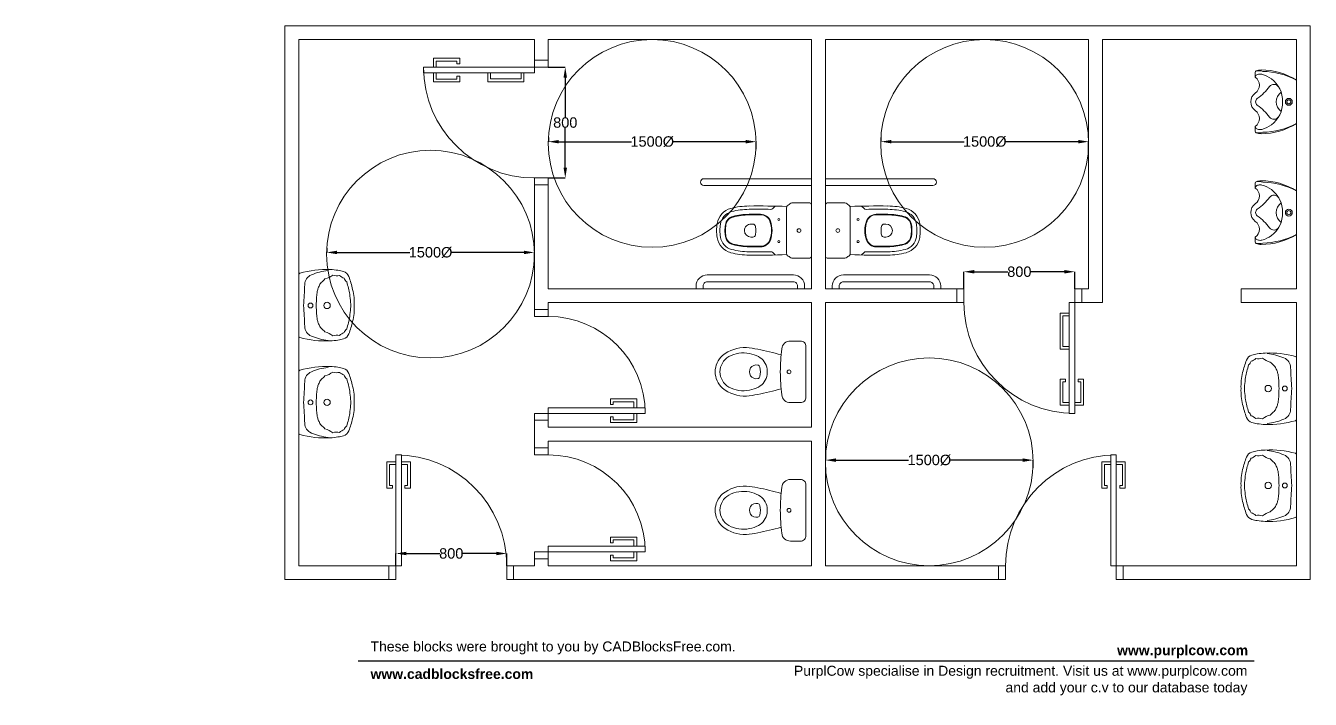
# Model space of a CAD drawing. Header units: millimetres. Extents: x -4017 to 59953, y -688 to 66564.
# Drawn here: x -4017 to 5255, y 521 to 5386 of the extents above; entities that cross this region are included whole.
import ezdxf

# ---------------------------------------------------------------- set-up
doc = ezdxf.new("R2010")
doc.units = ezdxf.units.MM
doc.linetypes.add('ACAD_ISO02W100', pattern=[15, 12, -3])
doc.layers.add('www.cadblocksfree.com', color=7, linetype='Continuous', lineweight=5)
doc.styles.get("Standard").update_dxf_attribs({"font": 'arial.ttf'})
doc.dimstyles.new('carpinteria', dxfattribs={"dimtxt": 0.025, "dimasz": 0.025, "dimexe": 0, "dimexo": 0, "dimgap": 0, "dimtad": 0, "dimtih": 1, "dimtoh": 1, "dimzin": 1, "dimdsep": 46, "dimtxsty": 'Standard', "dimblk": 'OPEN90', "dimcen": 2.5, "dimclrd": 1, "dimclre": 251, "dimclrt": 2, "dimadec": 0, "dimazin": 0, "dimtfac": 1, "dimtmove": 1, "dimatfit": 1, "dimldrblk": 'OPEN90', "dimfxl": 1, "dimarcsym": 0})

# ---------------------------------------------------------------- blocks, each defined once
blk = doc.blocks.new('A$C2CD672AE')
at = {"linetype": 'Continuous', "lineweight": 0, "const_width": 0.0014, "flags": 128}
blk.add_lwpolyline([(-1, 13), (0, 13)], dxfattribs=at)
at = {"layer": 'www.cadblocksfree.com', "lineweight": 25}
blk.add_lwpolyline([(3019, 364), (11161, 364)], dxfattribs=at)
at = {"char_height": 90.73, "width": 8626.08}
for s, insert, attachment_point in [('{\\C152;\\c12599574;These blocks were brought to you by CADBlocksFree.com.}', (3132, 539), 1), ('{\\fArial|b1|i0|c0|p34;\\C7;www.purplcow.com}', (9916, 505), 1), ('{\\fArial|b1|i0|c0|p34;\\C7;www.cadblocksfree.com}', (3132, 289), 1), ('{\\C202;PurplCow specialise in Design recruitment. Visit us at www.purplcow.com\\Pand add your c.v to our database today\\C152;\\c12599574; }', (11100, 318), 3)]:
    blk.add_mtext(s, dxfattribs=dict(at, insert=insert, attachment_point=attachment_point))
blk = doc.blocks.new('AD-SANI1')
for p, q in [((0, 0), (-0.1863, 0)), ((0, 0), (0.1863, 0)), ((0.3246, -0.7763), (0.3246, 0)), ((0.3746, -0.7763), (0.3746, 0)), ((-0.2, -0.0182), (-0.2, -0.141)), ((0.2, -0.0182), (0.2, -0.141)), ((-0.164, -0.18), (0, -0.18)), ((0.164, -0.18), (0, -0.18)), ((0.3246, -0.1158), (0.3246, -0.1158)), ((-0.1589, -0.279), (-0.1764, -0.2615)), ((0.1589, -0.279), (0.1764, -0.2615)), ((-0.047, -0.437), (-0.047, -0.4243)), ((0.047, -0.437), (0.047, -0.4243))]:
    blk.add_line(p, q)
for points in [[(-0.3204, -0.13, 0.414214), (-0.4004, -0.05), (-0.4204, -0.05)], [(-0.3704, -0.13, 0.414214), (-0.4004, -0.1), (-0.4204, -0.1)], [(-0.3704, -0.13), (-0.3704, -0.7528, -0.414214), (-0.4004, -0.7828), (-0.4204, -0.7828)], [(-0.3204, -0.13), (-0.3204, -0.7528, -0.414214), (-0.4004, -0.8328), (-0.4204, -0.8328)]]:
    blk.add_lwpolyline(points, format="xyb")
for centre, radius in [((0, -0.09), 0.0135), ((0, -0.09), 0.0135), ((-0.08, -0.236), 0.0075), ((0.08, -0.236), 0.0075)]:
    blk.add_circle(centre, radius)
for centre, radius, start, end in [((-0.1863, -0.008), 0.008, 89.99997, 114.78849), ((0.1863, -0.008), 0.008, 65.21151, 90.00003), ((-0.18, -0.0182), 0.02, 119.01686, 180), ((0.18, -0.0182), 0.02, 360, 60.98314), ((-0.181, -0.141), 0.019, 180, 235.06276), ((-0.1976, -0.1648), 0.01, 16.21522, 55.06276), ((-0.164, -0.155), 0.025, 196.21522, 270), ((5.3223, -0.383), 5.5, 177.86383, 180.70946), ((0.164, -0.155), 0.025, 270, 343.78478), ((-5.3223, -0.383), 5.5, 359.29054, 2.13617), ((0.1976, -0.1648), 0.01, 124.93724, 163.78478), ((0.181, -0.141), 0.019, 304.93724, 0), ((-0.173, -0.2931), 0.02, 359.06363, 45), ((5.3223, -0.383), 5.476, 179.06363, 180.70946), ((-0.0427, -0.3675), 0.075, 109.98399, 179.8352), ((5.3223, -0.383), 5.44, 179.8352, 180.70946), ((-0.0427, -0.3675), 0.071, 109.98399, 179.8352), ((5.3223, -0.383), 5.436, 179.8352, 180.70946), ((0, -0.485), 0.2, 90, 109.98399), ((0, -0.485), 0.196, 90, 109.98399), ((0, -0.485), 0.2, 70.01601, 90), ((0, -0.485), 0.196, 70.01601, 90), ((0.0427, -0.3675), 0.071, 0.1648, 70.01601), ((0.0427, -0.3675), 0.075, 0.1648, 70.01601), ((-5.3223, -0.383), 5.436, 359.29054, 0.1648), ((-5.3223, -0.383), 5.44, 359.29054, 0.1648), ((0.173, -0.2931), 0.02, 135, 180.93637), ((-5.3223, -0.383), 5.476, 359.29054, 0.93637), ((0.3726, -0.4442), 0.55, 180.70946, 194.53949), ((0.3726, -0.4442), 0.526, 180.70946, 194.53949), ((0.3726, -0.4442), 0.49, 180.70946, 194.53949), ((0.3726, -0.4442), 0.486, 180.70946, 194.53949), ((-0.027, -0.4243), 0.02, 99.71515, 180), ((0, -0.437), 0.047, 180, 270), ((0, -0.582), 0.18, 90, 99.71515), ((0, -0.582), 0.18, 80.28485, 90), ((0, -0.437), 0.047, 270, 0), ((0.027, -0.4243), 0.02, 0, 80.28485), ((-0.3726, -0.4442), 0.486, 345.46051, 359.29054), ((-0.3726, -0.4442), 0.49, 345.46051, 359.29054), ((-0.3726, -0.4442), 0.526, 345.46051, 359.29054), ((-0.3726, -0.4442), 0.55, 345.46051, 359.29054), ((-0.03, -0.5487), 0.134, 194.53948, 261.18382), ((-0.03, -0.5487), 0.11, 194.53948, 261.18382), ((-0.03, -0.5487), 0.074, 194.53948, 261.18382), ((-0.03, -0.5487), 0.07, 194.53948, 261.18382), ((0, -0.355), 0.27, 261.18382, 270), ((0, -0.355), 0.266, 261.18382, 270), ((0, -0.355), 0.266, 270, 278.81618), ((0, -0.355), 0.27, 270, 278.81618), ((0.03, -0.5487), 0.07, 278.81618, 345.46052), ((0.03, -0.5487), 0.074, 278.81618, 345.46052), ((0.03, -0.5487), 0.11, 278.81618, 345.46052), ((0.03, -0.5487), 0.134, 278.81618, 345.46052), ((0, -0.355), 0.33, 261.18382, 270), ((0, -0.355), 0.306, 261.18382, 270), ((0, -0.355), 0.306, 270, 278.81618), ((0, -0.355), 0.33, 270, 278.81618), ((0.3496, -0.7763), 0.025, 180, 0)]:
    blk.add_arc(centre, radius, start, end)
blk = doc.blocks.new('1VI-IN')
for points in [[(-0.1661, -0.2151, 0.029649), (0, -0.225, 0.029649), (0.1661, -0.2151, 0.379899), (0.2225, -0.1516), (0.2225, -0.08, 0.414214), (0.1825, -0.04), (0, -0.04), (-0.1825, -0.04, 0.414214), (-0.2225, -0.08), (-0.2225, -0.1516, 0.379899)], [(0.0196, -0.3211, 0.027242), (0, -0.32, 0.027242), (-0.0196, -0.3211, 0.250976), (-0.1096, -0.3828, 0.068976), (-0.1326, -0.4475, 0.179639), (-0.1097, -0.5961, 0.272087), (0, -0.6606, 0.272087), (0.1097, -0.5961, 0.179639), (0.1326, -0.4475, 0.068976), (0.1096, -0.3828, 0.250976)], [(-0.0344, -0.3728, 0.283637), (-0.0489, -0.388, 1.233806), (0.0489, -0.388, 0.283637), (0.0344, -0.3728, 0.129065)]]:
    blk.add_lwpolyline(points, format="xyb", close=True)
blk.add_lwpolyline([(-0.1224, -0.2197, 0.017322), (-0.163, -0.388, 0.034533), (-0.175, -0.4699, 0.180901), (-0.1181, -0.643, 0.210568), (0, -0.695, 0.210568), (0.1181, -0.643, 0.180901), (0.175, -0.4699, 0.034533), (0.163, -0.388, 0.017322), (0.1224, -0.2197, 0.017322)], format="xyb")
blk.add_circle((0, -0.162), 0.0135)
blk = doc.blocks.new('*D20')
at = {"layer": 'Defpoints', "color": 0, "ltscale": 0.09, "transparency": 16777216}
for p in [(-1345.1, 1485.8), (-545.1, 1573.8), (-545.1, 1485.8)]:
    blk.add_point(p, dxfattribs=at)
at = {"layer": 'www.cadblocksfree.com', "color": 251, "linetype": 'ACAD_ISO02W100', "lineweight": -2, "ltscale": 0.09, "transparency": 16777216}
for p, q in [((-1345.1, 1485.8), (-1345.1, 1573.8)), ((-545.1, 1485.8), (-545.1, 1573.8))]:
    blk.add_line(p, q, dxfattribs=at)
at = {"layer": 'www.cadblocksfree.com', "lineweight": -2, "ltscale": 0.09, "transparency": 16777216}
for p, q in [((-1270.1, 1573.8), (-1027.8, 1573.8)), ((-620.1, 1573.8), (-862.3, 1573.8))]:
    blk.add_line(p, q, dxfattribs=at)
at = {"layer": 'www.cadblocksfree.com', "ltscale": 0.09, "transparency": 16777216}
for points in [[(-1270.1, 1586.3), (-1270.1, 1561.3), (-1345.1, 1573.8)], [(-620.1, 1586.3), (-620.1, 1561.3), (-545.1, 1573.8)]]:
    blk.add_solid(points, dxfattribs=at)
at = {"layer": 'www.cadblocksfree.com', "lineweight": 9, "ltscale": 0.09, "transparency": 16777216, "insert": (-945.1, 1573.8), "char_height": 75, "attachment_point": 5}
blk.add_mtext('800', dxfattribs=at)
blk = doc.blocks.new('_Open90')
at = {"color": 0, "linetype": 'ByBlock', "lineweight": -2}
for p, q in [((0, 0), (-1, 0)), ((-0.5, 0.5), (0, 0)), ((0, 0), (-0.5, -0.5))]:
    blk.add_line(p, q, dxfattribs=at)
blk = doc.blocks.new('*D21')
at = {"layer": 'Defpoints', "color": 0, "ltscale": 0.09, "transparency": 16777216}
for p in [(-1345.1, 1485.8), (-545.1, 1573.8), (-545.1, 1485.8)]:
    blk.add_point(p, dxfattribs=at)
at = {"layer": 'www.cadblocksfree.com', "color": 251, "linetype": 'ACAD_ISO02W100', "lineweight": -2, "ltscale": 0.09, "transparency": 16777216}
for p, q in [((-1345.1, 1485.8), (-1345.1, 1573.8)), ((-545.1, 1485.8), (-545.1, 1573.8))]:
    blk.add_line(p, q, dxfattribs=at)
at = {"layer": 'www.cadblocksfree.com', "lineweight": -2, "ltscale": 0.09, "transparency": 16777216}
for p, q in [((-1270.1, 1573.8), (-1027.8, 1573.8)), ((-620.1, 1573.8), (-862.3, 1573.8))]:
    blk.add_line(p, q, dxfattribs=at)
at = {"layer": 'www.cadblocksfree.com', "ltscale": 0.09, "transparency": 16777216}
for points in [[(-1270.1, 1586.3), (-1270.1, 1561.3), (-1345.1, 1573.8)], [(-620.1, 1586.3), (-620.1, 1561.3), (-545.1, 1573.8)]]:
    blk.add_solid(points, dxfattribs=at)
at = {"layer": 'www.cadblocksfree.com', "lineweight": 9, "ltscale": 0.09, "transparency": 16777216, "insert": (-945.1, 1573.8), "char_height": 75, "attachment_point": 5}
blk.add_mtext('800', dxfattribs=at)
blk = doc.blocks.new('*D14')
at = {"layer": 'Defpoints', "color": 0, "ltscale": 0.09, "transparency": 16777216}
for p in [(-245.1, 5085.8), (-122.3, 5085.8), (-245.1, 4285.8)]:
    blk.add_point(p, dxfattribs=at)
at = {"layer": 'www.cadblocksfree.com', "color": 251, "linetype": 'ACAD_ISO02W100', "lineweight": -2, "ltscale": 0.09, "transparency": 16777216}
for p, q in [((-245.1, 5085.8), (-122.3, 5085.8)), ((-245.1, 4285.8), (-122.3, 4285.8))]:
    blk.add_line(p, q, dxfattribs=at)
at = {"layer": 'www.cadblocksfree.com', "lineweight": -2, "ltscale": 0.09, "transparency": 16777216}
for p, q in [((-122.3, 5010.8), (-122.3, 4724.1)), ((-122.3, 4360.8), (-122.3, 4647.5))]:
    blk.add_line(p, q, dxfattribs=at)
at = {"layer": 'www.cadblocksfree.com', "ltscale": 0.09, "transparency": 16777216}
for points in [[(-134.8, 5010.8), (-109.8, 5010.8), (-122.3, 5085.8)], [(-134.8, 4360.8), (-109.8, 4360.8), (-122.3, 4285.8)]]:
    blk.add_solid(points, dxfattribs=at)
at = {"layer": 'www.cadblocksfree.com', "lineweight": 9, "ltscale": 0.09, "transparency": 16777216, "insert": (-122.3, 4685.8), "char_height": 75, "attachment_point": 5}
blk.add_mtext('800', dxfattribs=at)
blk = doc.blocks.new('*D15')
at = {"layer": 'Defpoints', "color": 0, "ltscale": 0.09, "transparency": 16777216}
for p in [(2754.9, 3608.6), (2754.9, 3485.8), (3554.9, 3485.8)]:
    blk.add_point(p, dxfattribs=at)
at = {"layer": 'www.cadblocksfree.com', "color": 251, "linetype": 'ACAD_ISO02W100', "lineweight": -2, "ltscale": 0.09, "transparency": 16777216}
for p, q in [((2754.9, 3485.8), (2754.9, 3608.6)), ((3554.9, 3485.8), (3554.9, 3608.6))]:
    blk.add_line(p, q, dxfattribs=at)
at = {"layer": 'www.cadblocksfree.com', "lineweight": -2, "ltscale": 0.09, "transparency": 16777216}
for p, q in [((2829.9, 3608.6), (3072.2, 3608.6)), ((3479.9, 3608.6), (3237.7, 3608.6))]:
    blk.add_line(p, q, dxfattribs=at)
at = {"layer": 'www.cadblocksfree.com', "ltscale": 0.09, "transparency": 16777216}
for points in [[(2829.9, 3621.1), (2829.9, 3596.1), (2754.9, 3608.6)], [(3479.9, 3621.1), (3479.9, 3596.1), (3554.9, 3608.6)]]:
    blk.add_solid(points, dxfattribs=at)
at = {"layer": 'www.cadblocksfree.com', "lineweight": 9, "ltscale": 0.09, "transparency": 16777216, "insert": (3154.9, 3608.6), "char_height": 75, "attachment_point": 5}
blk.add_mtext('800', dxfattribs=at)
blk = doc.blocks.new('*D16')
at = {"layer": 'Defpoints', "color": 0, "ltscale": 0.09, "transparency": 16777216}
for p in [(-1843.9, 3777.9), (-1843.9, 3748), (-345.1, 3693.6)]:
    blk.add_point(p, dxfattribs=at)
at = {"layer": 'www.cadblocksfree.com', "color": 251, "linetype": 'ACAD_ISO02W100', "lineweight": -2, "ltscale": 0.09, "transparency": 16777216}
for p, q in [((-1843.9, 3777.9), (-1843.9, 3748)), ((-345.1, 3693.6), (-345.1, 3748))]:
    blk.add_line(p, q, dxfattribs=at)
at = {"layer": 'www.cadblocksfree.com', "lineweight": -2, "ltscale": 0.09, "transparency": 16777216}
for p, q in [((-1768.9, 3748), (-1244.1, 3748)), ((-420.1, 3748), (-944.8, 3748))]:
    blk.add_line(p, q, dxfattribs=at)
at = {"layer": 'www.cadblocksfree.com', "ltscale": 0.09, "transparency": 16777216}
for points in [[(-1768.9, 3760.5), (-1768.9, 3735.5), (-1843.9, 3748)], [(-420.1, 3760.5), (-420.1, 3735.5), (-345.1, 3748)]]:
    blk.add_solid(points, dxfattribs=at)
at = {"layer": 'www.cadblocksfree.com', "lineweight": 9, "ltscale": 0.09, "transparency": 16777216, "insert": (-1094.5, 3748), "char_height": 75, "attachment_point": 5}
blk.add_mtext('1500%%c', dxfattribs=at)
blk = doc.blocks.new('*D17')
at = {"layer": 'Defpoints', "color": 0, "ltscale": 0.09, "transparency": 16777216}
for p in [(-243.9, 4577.9), (-243.9, 4548), (1254.9, 4493.6)]:
    blk.add_point(p, dxfattribs=at)
at = {"layer": 'www.cadblocksfree.com', "color": 251, "linetype": 'ACAD_ISO02W100', "lineweight": -2, "ltscale": 0.09, "transparency": 16777216}
for p, q in [((-243.9, 4577.9), (-243.9, 4548)), ((1254.9, 4493.6), (1254.9, 4548))]:
    blk.add_line(p, q, dxfattribs=at)
at = {"layer": 'www.cadblocksfree.com', "lineweight": -2, "ltscale": 0.09, "transparency": 16777216}
for p, q in [((-168.9, 4548), (355.9, 4548)), ((1179.9, 4548), (655.2, 4548))]:
    blk.add_line(p, q, dxfattribs=at)
at = {"layer": 'www.cadblocksfree.com', "ltscale": 0.09, "transparency": 16777216}
for points in [[(-168.9, 4560.5), (-168.9, 4535.5), (-243.9, 4548)], [(1179.9, 4560.5), (1179.9, 4535.5), (1254.9, 4548)]]:
    blk.add_solid(points, dxfattribs=at)
at = {"layer": 'www.cadblocksfree.com', "lineweight": 9, "ltscale": 0.09, "transparency": 16777216, "insert": (505.5, 4548), "char_height": 75, "attachment_point": 5}
blk.add_mtext('1500%%c', dxfattribs=at)
blk = doc.blocks.new('*D18')
at = {"layer": 'Defpoints', "color": 0, "ltscale": 0.09, "transparency": 16777216}
for p in [(2156.1, 4577.9), (2156.1, 4548), (3654.9, 4493.6)]:
    blk.add_point(p, dxfattribs=at)
at = {"layer": 'www.cadblocksfree.com', "color": 251, "linetype": 'ACAD_ISO02W100', "lineweight": -2, "ltscale": 0.09, "transparency": 16777216}
for p, q in [((2156.1, 4577.9), (2156.1, 4548)), ((3654.9, 4493.6), (3654.9, 4548))]:
    blk.add_line(p, q, dxfattribs=at)
at = {"layer": 'www.cadblocksfree.com', "lineweight": -2, "ltscale": 0.09, "transparency": 16777216}
for p, q in [((2231.1, 4548), (2755.9, 4548)), ((3579.9, 4548), (3055.2, 4548))]:
    blk.add_line(p, q, dxfattribs=at)
at = {"layer": 'www.cadblocksfree.com', "ltscale": 0.09, "transparency": 16777216}
for points in [[(2231.1, 4560.5), (2231.1, 4535.5), (2156.1, 4548)], [(3579.9, 4560.5), (3579.9, 4535.5), (3654.9, 4548)]]:
    blk.add_solid(points, dxfattribs=at)
at = {"layer": 'www.cadblocksfree.com', "lineweight": 9, "ltscale": 0.09, "transparency": 16777216, "insert": (2905.5, 4548), "char_height": 75, "attachment_point": 5}
blk.add_mtext('1500%%c', dxfattribs=at)
blk = doc.blocks.new('*D19')
at = {"layer": 'Defpoints', "color": 0, "ltscale": 0.09, "transparency": 16777216}
for p in [(1756.1, 2277.9), (1756.1, 2248), (3254.9, 2193.6)]:
    blk.add_point(p, dxfattribs=at)
at = {"layer": 'www.cadblocksfree.com', "color": 251, "linetype": 'ACAD_ISO02W100', "lineweight": -2, "ltscale": 0.09, "transparency": 16777216}
for p, q in [((1756.1, 2277.9), (1756.1, 2248)), ((3254.9, 2193.6), (3254.9, 2248))]:
    blk.add_line(p, q, dxfattribs=at)
at = {"layer": 'www.cadblocksfree.com', "lineweight": -2, "ltscale": 0.09, "transparency": 16777216}
for p, q in [((1831.1, 2248), (2355.9, 2248)), ((3179.9, 2248), (2655.2, 2248))]:
    blk.add_line(p, q, dxfattribs=at)
at = {"layer": 'www.cadblocksfree.com', "ltscale": 0.09, "transparency": 16777216}
for points in [[(1831.1, 2260.5), (1831.1, 2235.5), (1756.1, 2248)], [(3179.9, 2260.5), (3179.9, 2235.5), (3254.9, 2248)]]:
    blk.add_solid(points, dxfattribs=at)
at = {"layer": 'www.cadblocksfree.com', "lineweight": 9, "ltscale": 0.09, "transparency": 16777216, "insert": (2505.5, 2248), "char_height": 75, "attachment_point": 5}
blk.add_mtext('1500%%c', dxfattribs=at)

msp = doc.modelspace()

# ---------------------------------------------------------------- linework, layer by layer
at = {"layer": 'www.cadblocksfree.com', "lineweight": 9}
for p, q in [((-2145.1, 5385.8), (5254.9, 5385.8)), ((-2145.1, 1385.8), (-2145.1, 5385.8)), ((5254.9, 1385.8), (5254.9, 5385.8)), ((-2045.1, 5285.8), (-2045.1, 1485.8)), ((-2045.1, 5285.8), (-345.1, 5285.8)), ((-345.1, 5135.8), (-345.1, 5285.8)), ((-245.1, 5285.8), (1654.9, 5285.8)), ((-245.1, 5135.8), (-245.1, 5285.8)), ((1654.9, 5285.8), (1654.9, 3485.8)), ((1754.9, 5285.8), (1754.9, 3485.8)), ((3654.9, 5285.8), (1754.9, 5285.8)), ((1826.9, 5285.8), (2051.9, 5285.8)), ((3654.9, 3485.8), (3654.9, 5285.8)), ((5154.9, 5285.8), (3754.9, 5285.8)), ((3754.9, 3385.8), (3754.9, 5285.8)), ((5154.9, 5285.8), (5154.9, 3485.8)), ((-345.1, 5135.8), (-245.1, 5135.8)), ((-681.1, 4980.9), (-681.1, 5045.9)), ((-661.1, 5045.9), (-661.1, 5000.9)), ((-441.2, 5000.9), (-441.2, 5045.9)), ((-421.1, 5045.9), (-421.1, 4980.9)), ((-681.1, 4980.9), (-421.1, 4980.9)), ((-661.1, 5000.9), (-441.2, 5000.9)), ((-345.1, 3335.8), (-345.1, 4235.8)), ((-245.1, 4235.8), (-345.1, 4235.8)), ((-245.1, 3485.8), (-245.1, 4235.8)), ((-245.1, 3485.8), (1654.9, 3485.8)), ((2704.9, 3485.8), (1754.9, 3485.8)), ((2704.9, 3485.8), (2704.9, 3385.8)), ((3604.9, 3385.8), (3604.9, 3485.8)), ((3654.9, 3485.8), (3604.9, 3485.8)), ((4754.9, 3485.8), (5154.9, 3485.8)), ((4754.9, 3385.8), (4754.9, 3485.8)), ((-245.1, 3385.8), (1654.9, 3385.8)), ((-245.1, 3385.8), (-245.1, 3335.8)), ((1654.9, 3385.8), (1654.9, 2485.8)), ((1754.9, 3385.8), (1754.9, 1485.8)), ((2704.9, 3385.8), (1754.9, 3385.8)), ((3754.9, 3385.8), (3604.9, 3385.8)), ((5154.9, 3385.8), (4754.9, 3385.8)), ((5154.9, 3385.8), (5154.9, 1485.8)), ((-345.1, 3335.8), (-245.1, 3335.8)), ((3450, 3049.7), (3450, 3309.7)), ((3515, 3309.7), (3450, 3309.7)), ((3470, 3069.7), (3470, 3289.7)), ((3470, 3289.7), (3515, 3289.7)), ((3515, 3069.7), (3470, 3069.7)), ((3450, 3049.7), (3515, 3049.7)), ((-345.1, 2535.8), (-345.1, 2335.8)), ((-245.1, 2535.8), (-345.1, 2535.8)), ((-245.1, 2535.8), (-245.1, 2485.8)), ((-245.1, 2485.8), (1654.9, 2485.8)), ((-345.1, 2335.8), (-245.1, 2335.8)), ((-245.1, 2385.8), (1654.9, 2385.8)), ((-245.1, 2385.8), (-245.1, 2335.8)), ((1654.9, 2385.8), (1654.9, 1485.8)), ((-1345.1, 1535.8), (-1345.1, 1760.8)), ((3854.9, 1535.8), (3854.9, 1760.8)), ((-2045.1, 1485.8), (-1395.1, 1485.8)), ((-1395.1, 1485.8), (-1395.1, 1385.8)), ((-495.1, 1485.8), (-345.1, 1485.8)), ((-495.1, 1385.8), (-495.1, 1485.8)), ((-245.1, 1535.8), (-345.1, 1535.8)), ((-345.1, 1535.8), (-345.1, 1485.8)), ((-245.1, 1535.8), (-245.1, 1485.8)), ((-245.1, 1485.8), (1654.9, 1485.8)), ((3004.9, 1485.8), (1754.9, 1485.8)), ((3004.9, 1385.8), (3004.9, 1485.8)), ((5154.9, 1485.8), (3904.9, 1485.8)), ((3904.9, 1485.8), (3904.9, 1385.8)), ((-2145.1, 1385.8), (-1395.1, 1385.8)), ((-495.1, 1385.8), (3004.9, 1385.8)), ((5254.9, 1385.8), (3904.9, 1385.8))]:
    msp.add_line(p, q, dxfattribs=at)
for points in [[(-1054, 5085.1), (-1054, 5130.1), (-904, 5130.1), (-904, 5110.1), (-884, 5110.1), (-884, 5150.1), (-1074, 5150.1), (-1074, 5085.1)], [(-245.1, 5135.8), (-245.1, 5085.8), (-345.1, 5085.8), (-345.1, 5135.8)], [(-1054, 5045.1), (-1054, 5000.1), (-904, 5000.1), (-904, 5020.1), (-884, 5020.1), (-884, 4980.1), (-1074, 4980.1), (-1074, 5045.1)], [(-245.1, 4235.8), (-245.1, 4285.8), (-345.1, 4285.8), (-345.1, 4235.8)], [(2704.9, 3485.8), (2754.9, 3485.8), (2754.9, 3385.8), (2704.9, 3385.8)], [(3604.9, 3485.8), (3554.9, 3485.8), (3554.9, 3385.8), (3604.9, 3385.8)], [(-345.1, 3335.8), (-345.1, 3285.8), (-245.1, 3285.8), (-245.1, 3335.8)], [(3513.4, 2664), (3468.4, 2664), (3468.4, 2814), (3488.4, 2814), (3488.4, 2834), (3448.4, 2834), (3448.4, 2644), (3513.4, 2644)], [(3553.4, 2664), (3598.4, 2664), (3598.4, 2814), (3578.4, 2814), (3578.4, 2834), (3618.4, 2834), (3618.4, 2644), (3553.4, 2644)], [(373.3, 2625.2), (373.3, 2670.2), (223.3, 2670.2), (223.3, 2650.2), (203.3, 2650.2), (203.3, 2690.2), (393.3, 2690.2), (393.3, 2625.2)], [(-345.1, 2535.8), (-345.1, 2585.8), (-245.1, 2585.8), (-245.1, 2535.8)], [(373.3, 2585.2), (373.3, 2540.2), (223.3, 2540.2), (223.3, 2560.2), (203.3, 2560.2), (203.3, 2520.2), (393.3, 2520.2), (393.3, 2585.2)], [(-345.1, 2335.8), (-345.1, 2285.8), (-245.1, 2285.8), (-245.1, 2335.8)], [(-1345.1, 2215.8), (-1390.1, 2215.8), (-1390.1, 2065.8), (-1370.1, 2065.8), (-1370.1, 2045.8), (-1410.1, 2045.8), (-1410.1, 2235.8), (-1345.1, 2235.8)], [(-1305.1, 2215.8), (-1260.1, 2215.8), (-1260.1, 2065.8), (-1280.1, 2065.8), (-1280.1, 2045.8), (-1240.1, 2045.8), (-1240.1, 2235.8), (-1305.1, 2235.8)], [(3814.9, 2215.8), (3769.9, 2215.8), (3769.9, 2065.8), (3789.9, 2065.8), (3789.9, 2045.8), (3749.9, 2045.8), (3749.9, 2235.8), (3814.9, 2235.8)], [(3854.9, 2215.8), (3899.9, 2215.8), (3899.9, 2065.8), (3879.9, 2065.8), (3879.9, 2045.8), (3919.9, 2045.8), (3919.9, 2235.8), (3854.9, 2235.8)], [(373.3, 1626.6), (373.3, 1671.6), (223.3, 1671.6), (223.3, 1651.6), (203.3, 1651.6), (203.3, 1691.6), (393.3, 1691.6), (393.3, 1626.6)], [(-345.1, 1535.8), (-345.1, 1585.8), (-245.1, 1585.8), (-245.1, 1535.8)], [(373.3, 1586.6), (373.3, 1541.6), (223.3, 1541.6), (223.3, 1561.6), (203.3, 1561.6), (203.3, 1521.6), (393.3, 1521.6), (393.3, 1586.6)], [(-1395.1, 1385.8), (-1345.1, 1385.8), (-1345.1, 1485.8), (-1395.1, 1485.8)], [(-495.1, 1385.8), (-545.1, 1385.8), (-545.1, 1485.8), (-495.1, 1485.8)], [(3004.9, 1385.8), (3054.9, 1385.8), (3054.9, 1485.8), (3004.9, 1485.8)], [(3904.9, 1385.8), (3854.9, 1385.8), (3854.9, 1485.8), (3904.9, 1485.8)]]:
    msp.add_lwpolyline(points, dxfattribs=at)
for points in [[(-345.1, 5085.8), (-345.1, 5045.8), (-1145.1, 5045.8), (-1145.1, 5085.8)], [(3554.9, 3385.8), (3514.9, 3385.8), (3514.9, 2585.8), (3554.9, 2585.8)], [(-245.1, 2585.8), (-245.1, 2625.8), (454.9, 2625.8), (454.9, 2585.8)], [(-1345.1, 1485.8), (-1305.1, 1485.8), (-1305.1, 2285.8), (-1345.1, 2285.8)], [(3854.9, 1485.8), (3814.9, 1485.8), (3814.9, 2285.8), (3854.9, 2285.8)], [(-245.1, 1585.8), (-245.1, 1625.8), (454.9, 1625.8), (454.9, 1585.8)]]:
    msp.add_lwpolyline(points, close=True, dxfattribs=at)
for points in [[(4824.9, 4835.8, 0.244336), (4857.8, 4772.6, -0.519698), (4857.8, 4658.8), (4857.8, 4622.2, 0.306627), (4864.1, 4612.9, 0.095437), (4900.8, 4605.8, 0.139862), (5154.9, 4678.3), (5154.9, 4835.8), (5154.9, 4993.3, 0.139862), (4900.8, 5065.8, 0.095437), (4864.1, 5058.7, 0.306627), (4857.8, 5049.5), (4857.8, 5012.9, -0.519698), (4857.8, 4899.1, 0.244336)], [(4824.9, 4835.8, 0.244336), (4857.8, 4772.6, -0.519698), (4857.8, 4658.8), (4857.8, 4622.2, 0.306627), (4864.1, 4612.9, 0.095437), (4900.8, 4605.8, 0.139862), (5154.9, 4678.3), (5154.9, 4835.8), (5154.9, 4993.3, 0.139862), (4900.8, 5065.8, 0.095437), (4864.1, 5058.7, 0.306627), (4857.8, 5049.5), (4857.8, 5012.9, -0.519698), (4857.8, 4899.1, 0.244336)], [(4824.9, 4835.8, 0.244336), (4857.8, 4772.6, -0.519698), (4857.8, 4658.8), (4857.8, 4622.2, 0.306627), (4864.1, 4612.9, 0.095437), (4900.8, 4605.8, 0.139862), (5154.9, 4678.3), (5154.9, 4835.8), (5154.9, 4993.3, 0.139862), (4900.8, 5065.8, 0.095437), (4864.1, 5058.7, 0.306627), (4857.8, 5049.5), (4857.8, 5012.9, -0.519698), (4857.8, 4899.1, 0.244336)], [(4824.9, 4835.8, 0.244336), (4857.8, 4772.6, -0.519698), (4857.8, 4658.8), (4857.8, 4622.2, 0.306627), (4864.1, 4612.9, 0.095437), (4900.8, 4605.8, 0.139862), (5154.9, 4678.3), (5154.9, 4835.8), (5154.9, 4993.3, 0.139862), (4900.8, 5065.8, 0.095437), (4864.1, 5058.7, 0.306627), (4857.8, 5049.5), (4857.8, 5012.9, -0.519698), (4857.8, 4899.1, 0.244336)], [(4824.9, 4035.8, 0.244336), (4857.8, 3972.6, -0.519698), (4857.8, 3858.8), (4857.8, 3822.2, 0.306627), (4864.1, 3812.9, 0.095437), (4900.8, 3805.8, 0.139862), (5154.9, 3878.3), (5154.9, 4035.8), (5154.9, 4193.3, 0.139862), (4900.8, 4265.8, 0.095437), (4864.1, 4258.7, 0.306627), (4857.8, 4249.5), (4857.8, 4212.9, -0.519698), (4857.8, 4099.1, 0.244336)], [(4824.9, 4035.8, 0.244336), (4857.8, 3972.6, -0.519698), (4857.8, 3858.8), (4857.8, 3822.2, 0.306627), (4864.1, 3812.9, 0.095437), (4900.8, 3805.8, 0.139862), (5154.9, 3878.3), (5154.9, 4035.8), (5154.9, 4193.3, 0.139862), (4900.8, 4265.8, 0.095437), (4864.1, 4258.7, 0.306627), (4857.8, 4249.5), (4857.8, 4212.9, -0.519698), (4857.8, 4099.1, 0.244336)], [(4824.9, 4035.8, 0.244336), (4857.8, 3972.6, -0.519698), (4857.8, 3858.8), (4857.8, 3822.2, 0.306627), (4864.1, 3812.9, 0.095437), (4900.8, 3805.8, 0.139862), (5154.9, 3878.3), (5154.9, 4035.8), (5154.9, 4193.3, 0.139862), (4900.8, 4265.8, 0.095437), (4864.1, 4258.7, 0.306627), (4857.8, 4249.5), (4857.8, 4212.9, -0.519698), (4857.8, 4099.1, 0.244336)], [(4824.9, 4035.8, 0.244336), (4857.8, 3972.6, -0.519698), (4857.8, 3858.8), (4857.8, 3822.2, 0.306627), (4864.1, 3812.9, 0.095437), (4900.8, 3805.8, 0.139862), (5154.9, 3878.3), (5154.9, 4035.8), (5154.9, 4193.3, 0.139862), (4900.8, 4265.8, 0.095437), (4864.1, 4258.7, 0.306627), (4857.8, 4249.5), (4857.8, 4212.9, -0.519698), (4857.8, 4099.1, 0.244336)], [(-2045.1, 3365.2), (-2045.1, 3142.9, 0.334037), (-2037.7, 3133.1, 0.07779), (-1820.3, 3109.3, 0.036824), (-1762.6, 3115.2, 0.024752), (-1723.8, 3124.1, 0.238328), (-1684.6, 3160, 0.035567), (-1656.8, 3249.1, 0.067923), (-1645.1, 3365.2, 0.067923), (-1656.8, 3481.3, 0.034252), (-1684.6, 3574.1, 0.238328), (-1723.8, 3610.1, 0.024752), (-1762.6, 3619, 0.036824), (-1820.3, 3624.9, 0.077634), (-2037.7, 3597.3, 0.334037), (-2045.1, 3587.5)], [(-1893.6, 3518, -0.035691), (-1905.8, 3491.2, -0.041501), (-1912.5, 3466.7, -0.028151), (-1917.8, 3426.6, -0.018529), (-1920.1, 3365.2, -0.018529), (-1917.8, 3303.8, -0.028151), (-1912.5, 3263.7, -0.041501), (-1905.8, 3239.3, -0.035691), (-1893.6, 3212.4, -0.068516), (-1884.7, 3200.2, -0.026813), (-1856.4, 3173.9, -0.114148), (-1800.6, 3145.8, -0.147339), (-1751.9, 3148.4, -0.097108), (-1717.8, 3168.7, -0.121016), (-1699.8, 3195.2, -0.027989), (-1685.8, 3240.3, -0.02959), (-1677.5, 3284.3, -0.00857), (-1671.1, 3343.2, -0.023053), (-1670.1, 3365.2, -0.023053), (-1671.1, 3387.2, -0.00857), (-1677.5, 3446.2, -0.02959), (-1685.8, 3490.1, -0.027989), (-1699.8, 3535.2, -0.121016), (-1717.8, 3561.7, -0.097108), (-1751.9, 3582.1, -0.147339), (-1800.6, 3584.6, -0.114148), (-1856.4, 3556.5, -0.026813), (-1884.7, 3530.2, -0.068516)], [(5154.9, 2765.2), (5154.9, 2987.5, 0.334037), (5147.6, 2997.3, 0.07779), (4930.2, 3021.2, 0.036824), (4872.5, 3015.3, 0.024752), (4833.7, 3006.4, 0.238328), (4794.5, 2970.4, 0.035567), (4766.7, 2881.3, 0.067923), (4754.9, 2765.2, 0.067923), (4766.7, 2649.1, 0.034252), (4794.5, 2556.3, 0.238328), (4833.7, 2520.3, 0.024752), (4872.5, 2511.4, 0.036824), (4930.2, 2505.5, 0.077634), (5147.6, 2533.1, 0.334037), (5154.9, 2542.9)], [(5003.5, 2612.4, -0.035691), (5015.7, 2639.3, -0.041501), (5022.4, 2663.7, -0.028151), (5027.7, 2703.8, -0.018529), (5029.9, 2765.2, -0.018529), (5027.7, 2826.6, -0.028151), (5022.4, 2866.7, -0.041501), (5015.7, 2891.2, -0.035691), (5003.5, 2918, -0.068516), (4994.6, 2930.2, -0.026813), (4966.3, 2956.5, -0.114148), (4910.5, 2984.6, -0.147339), (4861.8, 2982.1, -0.097108), (4827.7, 2961.7, -0.121016), (4809.7, 2935.2, -0.027989), (4795.7, 2890.1, -0.02959), (4787.4, 2846.2, -0.00857), (4781, 2787.2, -0.023053), (4779.9, 2765.2, -0.023053), (4781, 2743.2, -0.00857), (4787.4, 2684.3, -0.02959), (4795.7, 2640.3, -0.027989), (4809.7, 2595.2, -0.121016), (4827.7, 2568.7, -0.097108), (4861.8, 2548.4, -0.147339), (4910.5, 2545.8, -0.114148), (4966.3, 2573.9, -0.026813), (4994.6, 2600.2, -0.068516)], [(-2045.1, 2665.2), (-2045.1, 2442.9, 0.334037), (-2037.7, 2433.1, 0.07779), (-1820.3, 2409.3, 0.036824), (-1762.6, 2415.2, 0.024752), (-1723.8, 2424.1, 0.238328), (-1684.6, 2460, 0.035567), (-1656.8, 2549.1, 0.067923), (-1645.1, 2665.2, 0.067923), (-1656.8, 2781.3, 0.034252), (-1684.6, 2874.1, 0.238328), (-1723.8, 2910.1, 0.024752), (-1762.6, 2919, 0.036824), (-1820.3, 2924.9, 0.077634), (-2037.7, 2897.3, 0.334037), (-2045.1, 2887.5)], [(-1893.6, 2818, -0.035691), (-1905.8, 2791.2, -0.041501), (-1912.5, 2766.7, -0.028151), (-1917.8, 2726.6, -0.018529), (-1920.1, 2665.2, -0.018529), (-1917.8, 2603.8, -0.028151), (-1912.5, 2563.7, -0.041501), (-1905.8, 2539.3, -0.035691), (-1893.6, 2512.4, -0.068516), (-1884.7, 2500.2, -0.026813), (-1856.4, 2473.9, -0.114148), (-1800.6, 2445.8, -0.147339), (-1751.9, 2448.4, -0.097108), (-1717.8, 2468.7, -0.121016), (-1699.8, 2495.2, -0.027989), (-1685.8, 2540.3, -0.02959), (-1677.5, 2584.3, -0.00857), (-1671.1, 2643.2, -0.023053), (-1670.1, 2665.2, -0.023053), (-1671.1, 2687.2, -0.00857), (-1677.5, 2746.2, -0.02959), (-1685.8, 2790.1, -0.027989), (-1699.8, 2835.2, -0.121016), (-1717.8, 2861.7, -0.097108), (-1751.9, 2882.1, -0.147339), (-1800.6, 2884.6, -0.114148), (-1856.4, 2856.5, -0.026813), (-1884.7, 2830.2, -0.068516)], [(5154.9, 2065.2), (5154.9, 2287.5, 0.334037), (5147.6, 2297.3, 0.07779), (4930.2, 2321.2, 0.036824), (4872.5, 2315.3, 0.024752), (4833.7, 2306.4, 0.238328), (4794.5, 2270.4, 0.035567), (4766.7, 2181.3, 0.067923), (4754.9, 2065.2, 0.067923), (4766.7, 1949.1, 0.034252), (4794.5, 1856.3, 0.238328), (4833.7, 1820.3, 0.024752), (4872.5, 1811.4, 0.036824), (4930.2, 1805.5, 0.077634), (5147.6, 1833.1, 0.334037), (5154.9, 1842.9)], [(5003.5, 1912.4, -0.035691), (5015.7, 1939.3, -0.041501), (5022.4, 1963.7, -0.028151), (5027.7, 2003.8, -0.018529), (5029.9, 2065.2, -0.018529), (5027.7, 2126.6, -0.028151), (5022.4, 2166.7, -0.041501), (5015.7, 2191.2, -0.035691), (5003.5, 2218, -0.068516), (4994.6, 2230.2, -0.026813), (4966.3, 2256.5, -0.114148), (4910.5, 2284.6, -0.147339), (4861.8, 2282.1, -0.097108), (4827.7, 2261.7, -0.121016), (4809.7, 2235.2, -0.027989), (4795.7, 2190.1, -0.02959), (4787.4, 2146.2, -0.00857), (4781, 2087.2, -0.023053), (4779.9, 2065.2, -0.023053), (4781, 2043.2, -0.00857), (4787.4, 1984.3, -0.02959), (4795.7, 1940.3, -0.027989), (4809.7, 1895.2, -0.121016), (4827.7, 1868.7, -0.097108), (4861.8, 1848.4, -0.147339), (4910.5, 1845.8, -0.114148), (4966.3, 1873.9, -0.026813), (4994.6, 1900.2, -0.068516)]]:
    msp.add_lwpolyline(points, format="xyb", close=True, dxfattribs=at)
for points in [[(5154.9, 4993.3, 0.116397), (4911.2, 5055.7, 0.142928), (4864.5, 5057.9, 0.345926), (4857.8, 5049.5)], [(4857.8, 5012.9, -0.289423), (4869, 5030.5, -0.046686), (4880.3, 5034.6, -0.12966), (4905.8, 5034.6, -0.094819), (4973.7, 5002, -0.244483), (5054.9, 4835.8, -0.244483), (4973.7, 4669.6, -0.094819), (4905.8, 4637, -0.12966), (4880.3, 4637, -0.046686), (4869, 4641.2, -0.289423), (4857.8, 4658.8, -0.289423)], [(4857.8, 5012.9, -0.289423), (4869, 5030.5, -0.046686), (4880.3, 5034.6, -0.12966), (4905.8, 5034.6, -0.094819), (4973.7, 5002, -0.244483), (5054.9, 4835.8, -0.244483), (4973.7, 4669.6, -0.094819), (4905.8, 4637, -0.12966), (4880.3, 4637, -0.046686), (4869, 4641.2, -0.289423), (4857.8, 4658.8, -0.289423)], [(4857.8, 5012.9, -0.289423), (4869, 5030.5, -0.046686), (4880.3, 5034.6, -0.12966), (4905.8, 5034.6, -0.094819), (4973.7, 5002, -0.244483), (5054.9, 4835.8, -0.244483), (4973.7, 4669.6, -0.094819), (4905.8, 4637, -0.12966), (4880.3, 4637, -0.046686), (4869, 4641.2, -0.289423), (4857.8, 4658.8, -0.289423)], [(5027.5, 4729.5, -0.53501), (4961.1, 4725.6, 0.077428), (4872.6, 4811.3, -0.243642), (4859.9, 4835.8, -0.243642), (4872.6, 4860.3, 0.077428), (4961.1, 4946, -0.53501), (5027.5, 4942.1)], [(5027.5, 4729.5, -0.53501), (4961.1, 4725.6, 0.077428), (4872.6, 4811.3, -0.243642), (4859.9, 4835.8, -0.243642), (4872.6, 4860.3, 0.077428), (4961.1, 4946, -0.53501), (5027.5, 4942.1)], [(5154.9, 4678.3, -0.116397), (4911.2, 4615.9, -0.142928), (4864.5, 4613.7, -0.345926), (4857.8, 4622.2)], [(5154.9, 4193.3, 0.116397), (4911.2, 4255.7, 0.142928), (4864.5, 4257.9, 0.345926), (4857.8, 4249.5)], [(4857.8, 4212.9, -0.289423), (4869, 4230.5, -0.046686), (4880.3, 4234.6, -0.12966), (4905.8, 4234.6, -0.094819), (4973.7, 4202, -0.244483), (5054.9, 4035.8, -0.244483), (4973.7, 3869.6, -0.094819), (4905.8, 3837, -0.12966), (4880.3, 3837, -0.046686), (4869, 3841.2, -0.289423), (4857.8, 3858.8, -0.289423)], [(4857.8, 4212.9, -0.289423), (4869, 4230.5, -0.046686), (4880.3, 4234.6, -0.12966), (4905.8, 4234.6, -0.094819), (4973.7, 4202, -0.244483), (5054.9, 4035.8, -0.244483), (4973.7, 3869.6, -0.094819), (4905.8, 3837, -0.12966), (4880.3, 3837, -0.046686), (4869, 3841.2, -0.289423), (4857.8, 3858.8, -0.289423)], [(4857.8, 4212.9, -0.289423), (4869, 4230.5, -0.046686), (4880.3, 4234.6, -0.12966), (4905.8, 4234.6, -0.094819), (4973.7, 4202, -0.244483), (5054.9, 4035.8, -0.244483), (4973.7, 3869.6, -0.094819), (4905.8, 3837, -0.12966), (4880.3, 3837, -0.046686), (4869, 3841.2, -0.289423), (4857.8, 3858.8, -0.289423)], [(5027.5, 3929.5, -0.53501), (4961.1, 3925.6, 0.077428), (4872.6, 4011.3, -0.243642), (4859.9, 4035.8, -0.243642), (4872.6, 4060.3, 0.077428), (4961.1, 4146, -0.53501), (5027.5, 4142.1)], [(5027.5, 3929.5, -0.53501), (4961.1, 3925.6, 0.077428), (4872.6, 4011.3, -0.243642), (4859.9, 4035.8, -0.243642), (4872.6, 4060.3, 0.077428), (4961.1, 4146, -0.53501), (5027.5, 4142.1)], [(5154.9, 3878.3, -0.116397), (4911.2, 3815.9, -0.142928), (4864.5, 3813.7, -0.345926), (4857.8, 3822.2)], [(-1834.4, 3617.8, 0.073872), (-1954.7, 3586.4, 0.291135), (-2002.8, 3516.2, -0.007583), (-2010.8, 3365.2, -0.007583), (-2002.8, 3214.2, 0.291135), (-1954.7, 3144, 0.073872), (-1834.4, 3112.6)], [(4944.3, 2512.6, 0.073872), (5064.6, 2544, 0.291135), (5112.7, 2614.2, -0.007583), (5120.7, 2765.2, -0.007583), (5112.7, 2916.2, 0.291135), (5064.6, 2986.4, 0.073872), (4944.3, 3017.8)], [(-1834.4, 2917.8, 0.073872), (-1954.7, 2886.4, 0.291135), (-2002.8, 2816.2, -0.007583), (-2010.8, 2665.2, -0.007583), (-2002.8, 2514.2, 0.291135), (-1954.7, 2444, 0.073872), (-1834.4, 2412.6)], [(4944.3, 1812.6, 0.073872), (5064.6, 1844, 0.291135), (5112.7, 1914.2, -0.007583), (5120.7, 2065.2, -0.007583), (5112.7, 2216.2, 0.291135), (5064.6, 2286.4, 0.073872), (4944.3, 2317.8)]]:
    msp.add_lwpolyline(points, format="xyb", dxfattribs=at)
for centre, radius in [((504.9, 4535.8), 750), ((2904.9, 4535.8), 750), ((5099.9, 4835.8), 25), ((5099.9, 4835.8), 25), ((5099.9, 4835.8), 15), ((5099.9, 4835.8), 15), ((-1095.1, 3735.8), 750), ((5099.9, 4035.8), 25), ((5099.9, 4035.8), 25), ((5099.9, 4035.8), 15), ((5099.9, 4035.8), 15), ((-1961.4, 3365.2), 17.5), ((-1841.4, 3365.2), 23), ((2504.9, 2235.8), 750), ((4951.3, 2765.2), 23), ((5071.3, 2765.2), 17.5), ((-1961.4, 2665.2), 17.5), ((-1841.4, 2665.2), 23), ((4951.3, 2065.2), 23), ((5071.3, 2065.2), 17.5)]:
    msp.add_circle(centre, radius, dxfattribs=at)
for centre, radius, start, end in [((-345.1, 5085.8), 800, 180, 270), ((5099.9, 4835.8), 90.5, 128.32524, 231.67476), ((5099.9, 4035.8), 90.5, 128.32524, 231.67476), ((3554.9, 3385.8), 800, 180, 270), ((-245.1, 2585.8), 700, 0, 90), ((-1345.1, 1485.8), 800, 0, 90), ((-245.1, 1585.8), 700, 0, 90), ((3854.9, 1485.8), 800, 90, 180)]:
    msp.add_arc(centre, radius, start, end, dxfattribs=at)
for p in [(-345.1, 5085.8), (-345.1, 4285.8)]:
    msp.add_point(p, dxfattribs=at)

# ---------------------------------------------------------------- block references
at = {"layer": 'www.cadblocksfree.com', "lineweight": 9, "yscale": 1000, "zscale": 1000}
for name, p, xscale, rotation in [('AD-SANI1', (1654.9, 3906.2), -1000, 270), ('AD-SANI1', (1754.9, 3906.2), 1000, 90), ('1VI-IN', (1654.9, 2885.8), -1000, 270), ('1VI-IN', (1654.9, 1885.8), -1000, 270)]:
    msp.add_blockref(name, p, dxfattribs=dict(at, xscale=xscale, rotation=rotation))
at = {"layer": 'www.cadblocksfree.com', "xscale": 0.7942847948484086, "yscale": 0.7942847948484086, "zscale": 0.7942847948484086}
msp.add_blockref('A$C2CD672AE', (-4015.5, 510.4), dxfattribs=at)

# ---------------------------------------------------------------- dimensions: what is measured, and where the dimension line sits
at = {"layer": 'www.cadblocksfree.com', "lineweight": 9, "ltscale": 0.09}
for base, p1, p2, angle, picture, middle in [((-122.3, 5085.8), (-245.1, 4285.8), (-245.1, 5085.8), 90, '*D14', (-122.3, 4685.8)), ((2754.9, 3608.6), (3554.9, 3485.8), (2754.9, 3485.8), 180, '*D15', (3154.9, 3608.6))]:
    dim = msp.add_linear_dim(base=base, p1=p1, p2=p2, angle=angle, dimstyle='carpinteria', override={"dimtxt": 75, "dimasz": 75, "dimdec": 0, "dimsah": 1, "dimclrd": 256, "dimclrt": 256, "dimfxl": 0}, dxfattribs=at)
    dim.commit()
    dim.dimension.update_dxf_attribs({"geometry": picture, "text_midpoint": middle})
for base, p1, p2, picture, middle in [((-243.9, 4548), (1254.9, 4493.6), (-243.9, 4577.9), '*D17', (505.5, 4548)), ((2156.1, 4548), (3654.9, 4493.6), (2156.1, 4577.9), '*D18', (2905.5, 4548)), ((-1843.9, 3748), (-345.1, 3693.6), (-1843.9, 3777.9), '*D16', (-1094.5, 3748)), ((1756.1, 2248), (3254.9, 2193.6), (1756.1, 2277.9), '*D19', (2505.5, 2248))]:
    dim = msp.add_linear_dim(base=base, p1=p1, p2=p2, text='1500%%c', dimstyle='carpinteria', override={"dimtxt": 75, "dimasz": 75, "dimdec": 0, "dimsah": 1, "dimclrd": 256, "dimclrt": 256, "dimfxl": 0}, dxfattribs=at)
    dim.commit()
    dim.dimension.update_dxf_attribs({"geometry": picture, "text_midpoint": middle})
for picture in ['*D20', '*D21']:
    dim = msp.add_linear_dim(base=(-545.1, 1573.8), p1=(-1345.1, 1485.8), p2=(-545.1, 1485.8), dimstyle='carpinteria', override={"dimtxt": 75, "dimasz": 75, "dimdec": 0, "dimsah": 1, "dimclrd": 256, "dimclrt": 256, "dimfxl": 0}, dxfattribs=at)
    dim.commit()
    dim.dimension.update_dxf_attribs({"geometry": picture, "text_midpoint": (-945.1, 1573.8)})

doc.saveas('drawing.dxf')
